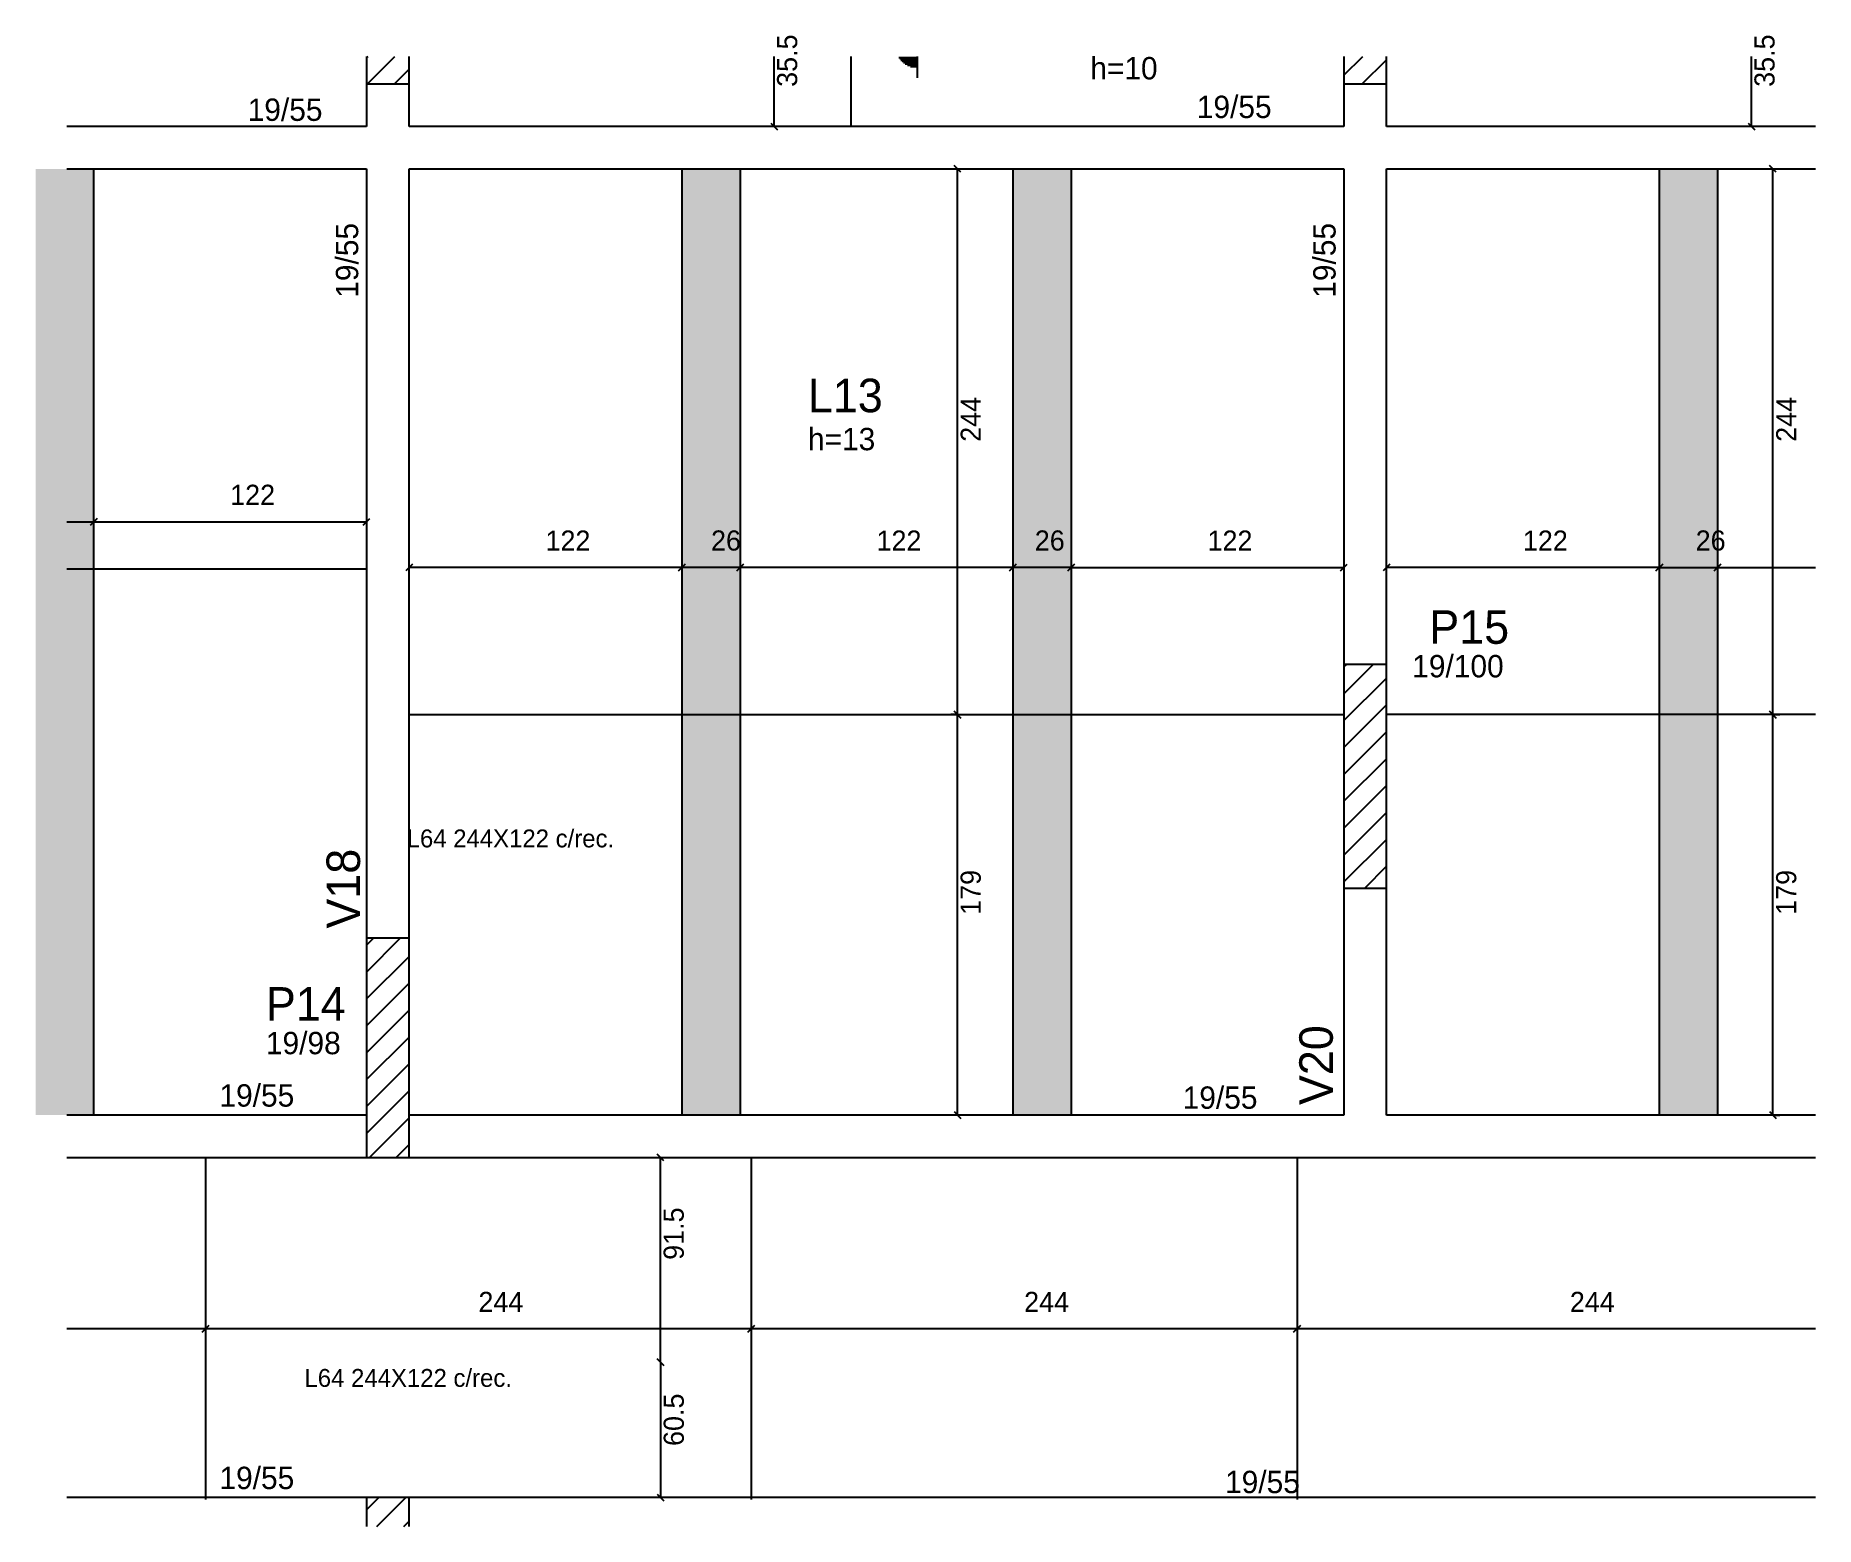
# Model space of a CAD drawing. Header units: metres. Extents: x 5216 to 6011, y 2115 to 2782.
import ezdxf

# ---------------------------------------------------------------- set-up
doc = ezdxf.new("R2010")
doc.units = ezdxf.units.M
for name, color, linetype in [('3', 7, 'Continuous'), ('4', 7, 'Continuous'), ('7', 7, 'Continuous'), ('9', 7, 'Continuous'), ('AUX00', 7, 'Continuous'), ('Hachura', 7, 'Continuous'), ('Painéis', 7, 'Continuous')]:
    doc.layers.add(name, color=color, linetype=linetype)

msp = doc.modelspace()

# ---------------------------------------------------------------- hatches: boundary and pattern name
at = {"layer": '9'}
h = msp.add_hatch(color=7, dxfattribs=at)
h.dxf.hatch_style = 1
h.paths.add_polyline_path([(5382.54, 2298.98), (5382.54, 2498.98), (5382.54, 2298.98), (5382.54, 2298.98)])
at = {"layer": 'Hachura'}
h = msp.add_hatch(color=7, dxfattribs=at)
h.dxf.hatch_style = 1
h.paths.add_polyline_path([(5241.54, 2721.98), (5215.54, 2721.98), (5215.54, 2298.98), (5241.54, 2298.98), (5241.54, 2721.98)])
h = msp.add_hatch(color=7, dxfattribs=at)
h.dxf.hatch_style = 1
h.paths.add_polyline_path([(5530.54, 2298.98), (5504.54, 2298.98), (5504.54, 2721.98), (5530.54, 2721.98), (5530.54, 2298.98)])
h = msp.add_hatch(color=7, dxfattribs=at)
h.dxf.hatch_style = 1
h.paths.add_polyline_path([(5678.54, 2298.98), (5652.54, 2298.98), (5652.54, 2721.98), (5678.54, 2721.98), (5678.54, 2298.98)])
h = msp.add_hatch(color=7, dxfattribs=at)
h.dxf.hatch_style = 1
h.paths.add_polyline_path([(5941.54, 2298.98), (5967.54, 2298.98), (5967.54, 2721.98), (5941.54, 2721.98), (5941.54, 2298.98)])

# ---------------------------------------------------------------- linework, layer by layer
at = {"layer": '3', "color": 3, "lineweight": 25}
for p, q in [((5363.54, 2771.61), (5364.2, 2772.27)), ((5363.93, 2759.98), (5376.22, 2772.27)), ((5609.64, 2771.72), (5601.57, 2771.72)), ((5609.64, 2771.13), (5601.95, 2771.13)), ((5609.64, 2770.53), (5602.4, 2770.53)), ((5609.64, 2769.94), (5602.93, 2769.94)), ((5609.64, 2769.34), (5603.56, 2769.34)), ((5609.64, 2772.27), (5609.64, 2767.1)), ((5609.64, 2772.27), (5609.64, 2762.75)), ((5800.54, 2763.84), (5808.97, 2772.27)), ((5808.7, 2759.98), (5819.54, 2770.82)), ((5375.95, 2759.98), (5382.54, 2766.57)), ((5609.64, 2768.75), (5604.34, 2768.75)), ((5609.64, 2768.15), (5605.33, 2768.15)), ((5609.64, 2767.56), (5606.76, 2767.56)), ((5800.54, 2487.36), (5813.66, 2500.48)), ((5800.54, 2499.38), (5801.64, 2500.48)), ((5800.54, 2475.34), (5819.54, 2494.34)), ((5800.54, 2463.32), (5819.54, 2482.32)), ((5800.54, 2451.3), (5819.54, 2470.3)), ((5800.54, 2439.28), (5819.54, 2458.28)), ((5800.54, 2427.26), (5819.54, 2446.26)), ((5800.54, 2415.23), (5819.54, 2434.23)), ((5800.54, 2403.21), (5819.54, 2422.21)), ((5809.82, 2400.48), (5819.54, 2410.19)), ((5363.54, 2362.9), (5378.62, 2377.98)), ((5363.54, 2374.92), (5366.6, 2377.98)), ((5363.54, 2350.88), (5382.54, 2369.88)), ((5363.54, 2338.86), (5382.54, 2357.86)), ((5363.54, 2326.84), (5382.54, 2345.84)), ((5363.54, 2314.82), (5382.54, 2333.82)), ((5363.54, 2302.8), (5382.54, 2321.8)), ((5363.54, 2290.78), (5382.54, 2309.78)), ((5364.76, 2279.98), (5382.54, 2297.76)), ((5376.78, 2279.98), (5382.54, 2285.73)), ((5363.54, 2122.48), (5369.03, 2127.98)), ((5368.13, 2115.05), (5381.05, 2127.98)), ((5380.15, 2115.05), (5382.54, 2117.44))]:
    msp.add_line(p, q, dxfattribs=at)
for points in [[(5363.54, 2759.98), (5363.54, 2740.98)], [(5382.54, 2740.98), (5382.54, 2759.98)], [(5800.54, 2759.98), (5800.54, 2740.98)], [(5819.54, 2740.98), (5819.54, 2759.98)], [(5363.54, 2740.98), (5229.54, 2740.98)], [(5800.54, 2740.98), (5382.54, 2740.98)], [(6011.32, 2740.98), (5819.54, 2740.98)], [(5229.54, 2721.98), (5363.54, 2721.98)], [(5363.54, 2721.98), (5363.54, 2377.98)], [(5382.54, 2721.98), (5800.54, 2721.98)], [(5382.54, 2377.98), (5382.54, 2721.98)], [(5800.54, 2721.98), (5800.54, 2500.48)], [(5819.54, 2721.98), (6011.32, 2721.98)], [(5819.54, 2500.48), (5819.54, 2721.98)], [(5800.54, 2400.48), (5800.54, 2298.98)], [(5819.54, 2298.98), (5819.54, 2400.48)], [(5363.54, 2298.98), (5229.54, 2298.98)], [(5800.54, 2298.98), (5382.54, 2298.98)], [(6011.32, 2298.98), (5819.54, 2298.98)], [(5229.54, 2279.98), (5363.54, 2279.98)], [(5382.54, 2279.98), (5810.04, 2279.98)], [(5810.04, 2279.98), (6011.32, 2279.98)], [(5363.54, 2127.98), (5229.54, 2127.98)], [(5810.04, 2127.98), (5382.54, 2127.98)], [(6011.32, 2127.98), (5810.04, 2127.98)]]:
    msp.add_lwpolyline(points, dxfattribs=at)
at = {"layer": '7', "color": 7, "lineweight": 25}
for points in [[(5363.54, 2772.27), (5363.54, 2759.98)], [(5382.54, 2759.98), (5382.54, 2772.27)], [(5800.54, 2772.27), (5800.54, 2759.98)], [(5819.54, 2759.98), (5819.54, 2772.27)], [(5363.54, 2759.98), (5382.54, 2759.98)], [(5800.54, 2759.98), (5819.54, 2759.98)], [(5819.54, 2500.48), (5800.54, 2500.48)], [(5800.54, 2500.48), (5800.54, 2400.48)], [(5819.54, 2400.48), (5819.54, 2500.48)], [(5800.54, 2400.48), (5819.54, 2400.48)], [(5382.54, 2377.98), (5363.54, 2377.98)], [(5363.54, 2377.98), (5363.54, 2279.98)], [(5382.54, 2279.98), (5382.54, 2377.98)], [(5363.54, 2279.98), (5382.54, 2279.98)], [(5382.54, 2127.98), (5363.54, 2127.98)], [(5363.54, 2127.98), (5363.54, 2115.05)], [(5382.54, 2115.05), (5382.54, 2127.98)]]:
    msp.add_lwpolyline(points, dxfattribs=at)
at = {"layer": 'Painéis', "color": 4, "lineweight": 25}
for p, q in [((5545.76, 2740.92), (5545.76, 2772.27)), ((5982.76, 2740.92), (5982.76, 2772.27)), ((5543.51, 2740.92), (5542.76, 2740.92)), ((5980.51, 2740.92), (5979.76, 2740.92)), ((5627.73, 2477.98), (5627.73, 2721.98)), ((5992.35, 2477.98), (5992.35, 2721.98)), ((5363.54, 2578.6), (5363.54, 2561.23)), ((5229.54, 2564.23), (5241.54, 2564.23)), ((5241.54, 2564.23), (5363.54, 2564.23)), ((5504.54, 2543.76), (5382.54, 2543.76)), ((5530.54, 2543.76), (5504.54, 2543.76)), ((5652.54, 2543.76), (5530.54, 2543.76)), ((5678.54, 2543.76), (5652.54, 2543.76)), ((5678.54, 2543.76), (5800.54, 2543.76)), ((5941.54, 2543.76), (5819.54, 2543.76)), ((5941.54, 2543.76), (5967.54, 2543.76)), ((5967.54, 2543.76), (6011.32, 2543.76)), ((5627.66, 2477.98), (5624.73, 2477.98)), ((5627.73, 2298.98), (5627.73, 2477.98)), ((5992.35, 2298.98), (5992.35, 2477.98)), ((5992.42, 2477.98), (5995.35, 2477.98)), ((5627.66, 2298.98), (5624.73, 2298.98)), ((5992.42, 2298.98), (5995.35, 2298.98)), ((5494.97, 2188.48), (5494.97, 2279.98)), ((5291.54, 2203.36), (5229.54, 2203.36)), ((5535.54, 2203.36), (5291.54, 2203.36)), ((5779.54, 2203.36), (5535.54, 2203.36)), ((6011.32, 2203.36), (5779.54, 2203.36)), ((5494.97, 2188.48), (5494.97, 2127.98))]:
    msp.add_line(p, q, dxfattribs=at)
at = {"layer": 'Painéis', "color": 200, "lineweight": 25}
for p, q in [((5580.04, 2772.27), (5580.04, 2740.92)), ((5241.54, 2298.98), (5241.54, 2721.98)), ((5504.54, 2721.98), (5504.54, 2298.98)), ((5530.54, 2721.98), (5530.54, 2298.98)), ((5652.54, 2721.98), (5652.54, 2298.98)), ((5678.54, 2721.98), (5678.54, 2298.98)), ((5941.54, 2721.98), (5941.54, 2298.98)), ((5967.54, 2721.98), (5967.54, 2298.98)), ((5363.54, 2542.98), (5229.54, 2542.98)), ((5382.54, 2477.98), (5800.54, 2477.98)), ((6011.32, 2477.98), (5819.54, 2477.98)), ((5291.54, 2279.98), (5291.54, 2127.05)), ((5535.54, 2279.98), (5535.54, 2127.05)), ((5779.54, 2279.98), (5779.54, 2127.05))]:
    msp.add_line(p, q, dxfattribs=at)
at = {"layer": 'Painéis', "color": 0, "lineweight": 25}
for p, q in [((5544.26, 2742.42), (5547.26, 2739.42)), ((5981.26, 2742.42), (5984.26, 2739.42)), ((5629.23, 2720.48), (5626.23, 2723.48)), ((5993.85, 2720.48), (5990.85, 2723.48)), ((5240.04, 2562.73), (5243.04, 2565.73)), ((5243.04, 2565.73), (5240.04, 2562.73)), ((5362.04, 2562.73), (5365.04, 2565.73)), ((5384.04, 2545.26), (5381.04, 2542.26)), ((5506.04, 2545.26), (5503.04, 2542.26)), ((5503.04, 2542.26), (5506.04, 2545.26)), ((5532.04, 2545.26), (5529.04, 2542.26)), ((5529.04, 2542.26), (5532.04, 2545.26)), ((5651.04, 2542.26), (5654.04, 2545.26)), ((5654.04, 2545.26), (5651.04, 2542.26)), ((5677.04, 2542.26), (5680.04, 2545.26)), ((5680.04, 2545.26), (5677.04, 2542.26)), ((5799.04, 2542.26), (5802.04, 2545.26)), ((5821.04, 2545.26), (5818.04, 2542.26)), ((5943.04, 2545.26), (5940.04, 2542.26)), ((5940.04, 2542.26), (5943.04, 2545.26)), ((5969.04, 2545.26), (5966.04, 2542.26)), ((5966.04, 2542.26), (5969.04, 2545.26)), ((5629.23, 2476.48), (5626.23, 2479.48)), ((5626.23, 2479.48), (5629.23, 2476.48)), ((5993.85, 2476.48), (5990.85, 2479.48)), ((5990.85, 2479.48), (5993.85, 2476.48)), ((5626.23, 2300.48), (5629.23, 2297.48)), ((5990.85, 2300.48), (5993.85, 2297.48)), ((5496.47, 2278.48), (5493.47, 2281.48)), ((5293.04, 2204.86), (5290.04, 2201.86)), ((5290.04, 2201.86), (5293.04, 2204.86)), ((5537.04, 2204.86), (5534.04, 2201.86)), ((5534.04, 2201.86), (5537.04, 2204.86)), ((5781.04, 2204.86), (5778.04, 2201.86)), ((5778.04, 2201.86), (5781.04, 2204.86)), ((5493.47, 2189.98), (5496.47, 2186.98)), ((5496.47, 2186.98), (5493.47, 2189.98)), ((5493.47, 2129.48), (5496.47, 2126.48))]:
    msp.add_line(p, q, dxfattribs=at)

# ---------------------------------------------------------------- texts
at = {"layer": '3', "color": 3, "lineweight": 25}
for s, p in [('h=10', (5687.1, 2762.01)), ('19/55', (5310.36, 2743.46)), ('19/55', (5734.73, 2744.73)), ('h=13', (5560.85, 2596.2)), ('19/100', (5831.05, 2494.66)), ('19/98', (5318.51, 2326.16)), ('19/55', (5297.73, 2302.73)), ('19/55', (5728.41, 2301.76)), ('19/55', (5297.73, 2131.73)), ('19/55', (5747.36, 2129.92))]:
    msp.add_text(s, height=10, dxfattribs=at).set_placement(p)
for p in [(5359.79, 2664.37), (5796.79, 2664.37)]:
    msp.add_text('19/55', height=10, rotation=90, dxfattribs=at).set_placement(p)
at = {"layer": '4', "color": 4, "lineweight": 25}
for s, p in [('L13', (5560.85, 2613.2)), ('P15', (5838.69, 2509.66)), ('P14', (5318.51, 2341.16))]:
    msp.add_text(s, height=15, dxfattribs=at).set_placement(p)
for s, p in [('V18', (5360.61, 2382.33)), ('V20', (5795.56, 2303.43))]:
    msp.add_text(s, height=15, rotation=90, dxfattribs=at).set_placement(p)
at = {"layer": 'AUX00', "color": 7, "lineweight": 25}
for p in [(5381.44, 2418.64), (5335.76, 2177.44)]:
    msp.add_text('L64^J244X122^Jc/rec.', height=8, dxfattribs=at).set_placement(p)
at = {"layer": 'Painéis', "color": 240, "lineweight": 25}
for s, p in [('35.5', (5556.06, 2758.67)), ('35.5', (5993.06, 2758.67)), ('244', (5638.16, 2599.98)), ('244', (6002.79, 2599.98)), ('179', (5638.13, 2388.48)), ('179', (6002.76, 2388.48)), ('91.5', (5505.35, 2234.23)), ('60.5', (5505.37, 2151.02))]:
    msp.add_text(s, height=9, rotation=90, dxfattribs=at).set_placement(p)
for s, p in [('122', (5302.54, 2571.78)), ('122', (5443.54, 2551.31)), ('26', (5517.54, 2551.35)), ('122', (5591.54, 2551.31)), ('26', (5662.29, 2551.35)), ('122', (5739.54, 2551.31)), ('122', (5880.54, 2551.31)), ('26', (5957.79, 2551.35)), ('244', (5413.54, 2210.92)), ('244', (5657.54, 2210.92)), ('244', (5901.54, 2210.92))]:
    msp.add_text(s, height=9, dxfattribs=at).set_placement(p)

doc.saveas('drawing.dxf')
